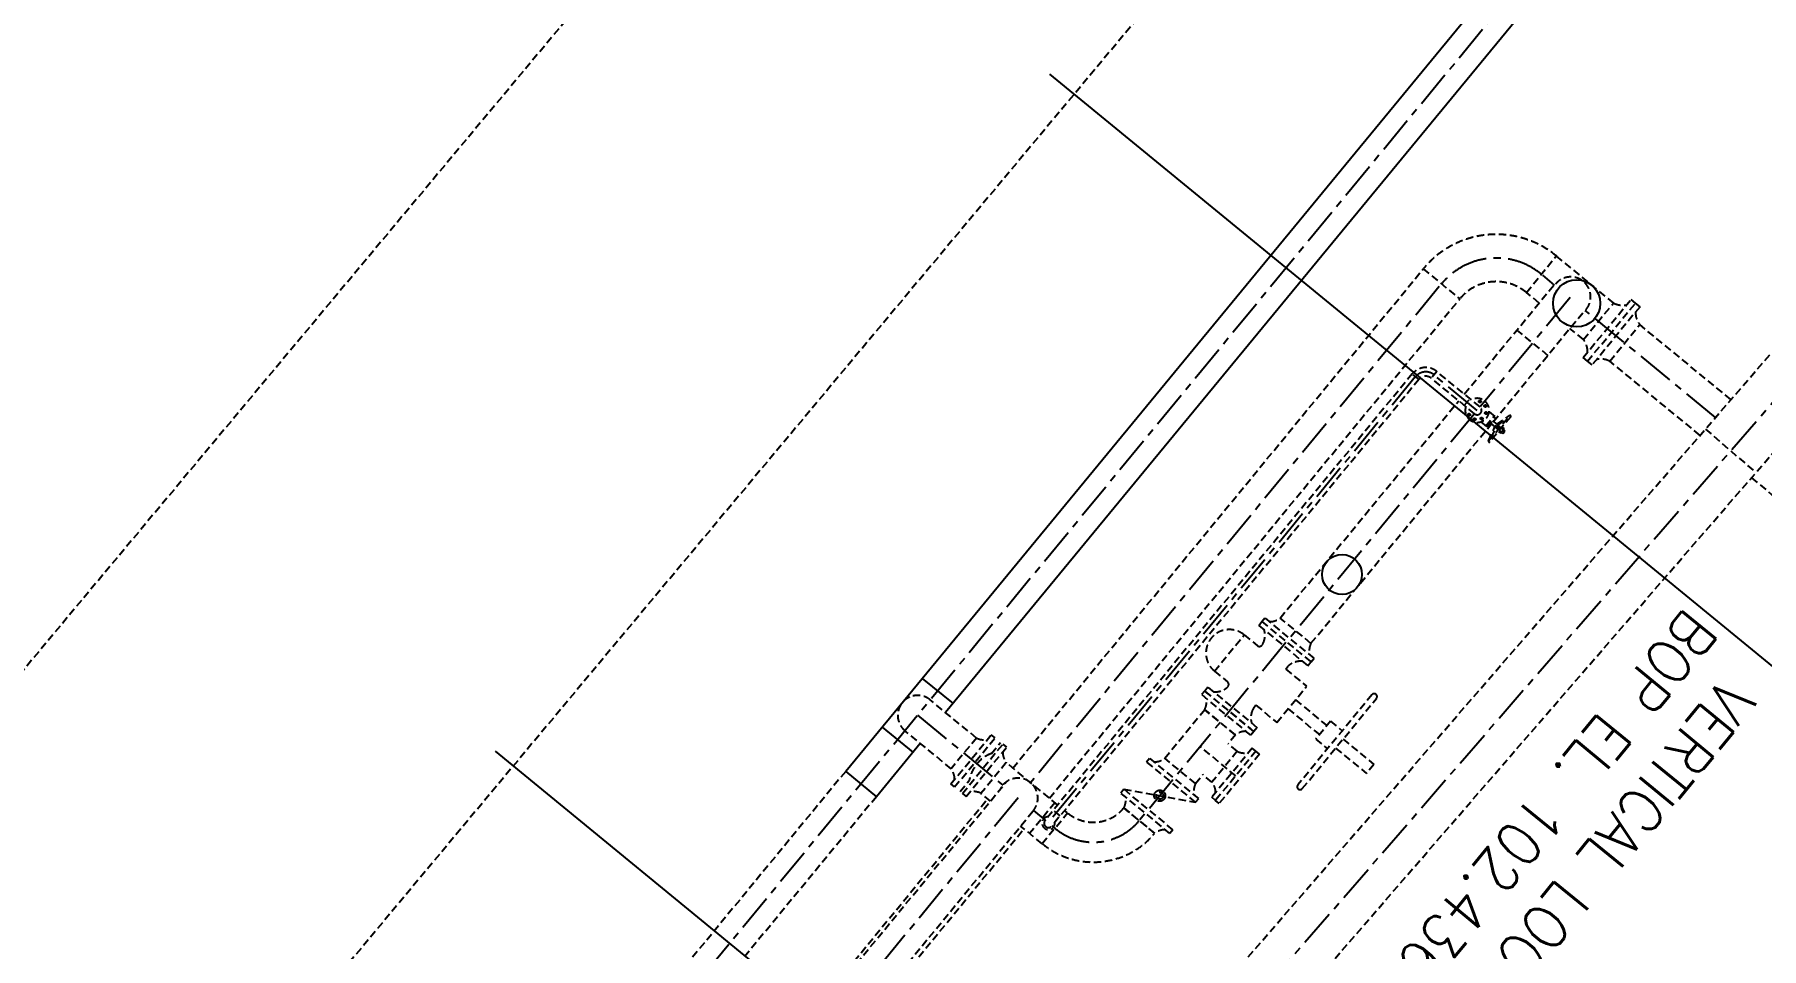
# Model space of a CAD drawing. Extents: x 522909432 to 523121010, y 1558478545 to 1558746119.
# Drawn here: x 523020279 to 523032121, y 1558578834 to 1558585098 of the extents above; entities that cross this region are included whole.
import ezdxf

# ---------------------------------------------------------------- set-up
doc = ezdxf.new("R2010")
doc.units = 0
doc.header["$LTSCALE"] = 8
doc.linetypes.add('CENTER', pattern=[50.800000000000004, 31.75, -6.35, 6.35, -6.35])
doc.linetypes.add('HIDDEN', pattern=[9.524999999999999, 6.35, -3.175])
for name, color, linetype in [('CENTERLINE', 1, 'CENTER'), ('EXISTING', 1, 'HIDDEN'), ('EXISTINGSUPPORTS', 1, 'CONTINUOUS'), ('NEWLINE', 3, 'CONTINUOUS'), ('REMOVE', 7, 'CONTINUOUS'), ('REMOVE-CTR', 7, 'CENTER'), ('REMOVE-PIPE', 7, 'HIDDEN')]:
    doc.layers.add(name, color=color, linetype=linetype)
doc.styles.get("Standard").update_dxf_attribs({"font": 'simplex.shx', "width": 0.9, "height": 300})

msp = doc.modelspace()

# ---------------------------------------------------------------- linework, layer by layer
at = {"layer": 'CENTERLINE'}
for p, q in [((523038737.898932, 1558595482.345579), (523022624.2215927, 1558575929.942518)), ((523030702.442434, 1558583380.401819), (523030620.5621586, 1558583447.741885)), ((523029911.1627181, 1558583370.192033), (523027108.9982319, 1558579970.030654)), ((523030808.585673, 1558583294.968161), (523030190.7688202, 1558582545.305887)), ((523031805.4958476, 1558582473.227423), (523030912.9137466, 1558583207.305772)), ((523029749.3212135, 1558582753.110317), (523027228.6631145, 1558579694.530295)), ((523030171.6893612, 1558582522.15477), (523029875.8715972, 1558582765.441539)), ((523030152.6099023, 1558582499.003652), (523027854.5349451, 1558579710.507205)), ((523026334.2153382, 1558580431.668776), (523026917.4691052, 1558579952.251488)), ((523027022.9156346, 1558579865.57757), (523023955.3208051, 1558576143.341594)), ((523027128.3598872, 1558579778.905524), (523027209.1888554, 1558579712.466511)), ((523027255.4825463, 1558579674.414471), (523027278.4708913, 1558579655.518734))]:
    msp.add_line(p, q, dxfattribs=at)
for centre, radius, start, end in [((523030302.0955316, 1558583080.420552), 486, 50.24293527789766, 140.5653999990183), ((523029818.7745662, 1558582695.87194), 90, 50.50714686741665, 140.5654), ((523027538.9016771, 1558579972.182286), 410, 230.5071468674187, 320.2560459937532)]:
    msp.add_arc(centre, radius, start, end, dxfattribs=at)
at = {"layer": 'EXISTING'}
for p, q in [((523036378.0356, 1558600108.289339), (523002381.3939194, 1558559405.837078)), ((523039858.4921591, 1558599595.450059), (523003578.417773, 1558556159.159804)), ((523030509.304482, 1558583329.499758), (523030713.7032128, 1558583580.903436)), ((523031107.707498, 1558583256.852713), (523030713.6967385, 1558583580.895473)), ((523026987.4383327, 1558580070.211438), (523029801.612648, 1558583492.028234)), ((523029801.612648, 1558583492.028234), (523030051.8540899, 1558583286.224393)), ((523030083.0224606, 1558582633.918786), (523030700.0764771, 1558583384.208413)), ((523027237.4705319, 1558579864.153175), (523030051.8540899, 1558583286.224393)), ((523030596.2616679, 1558583257.97769), (523030509.3012449, 1558583329.495777)), ((523030898.2909886, 1558582883.902098), (523031227.1721573, 1558583282.968268)), ((523031257.323157, 1558583258.0685), (523031227.1721573, 1558583282.968268)), ((523030282.1526444, 1558582445.835137), (523030911.1353612, 1558583210.629135)), ((523030899.914262, 1558583007.587293), (523031106.1755383, 1558583257.865829)), ((523030928.4419882, 1558582859.00233), (523031257.323157, 1558583258.0685)), ((523031288.0895308, 1558583232.660533), (523030959.6608822, 1558582833.316875)), ((523031288.1410685, 1558583232.723199), (523031257.323157, 1558583258.0685)), ((523030657.8780797, 1558582896.814701), (523030447.0264944, 1558583070.223492)), ((523030899.9864426, 1558583008.188029), (523030807.3205521, 1558583084.398412)), ((523031080.5513335, 1558582859.027555), (523031286.3032627, 1558583109.724989)), ((523031911.6272503, 1558582595.69215), (523031286.4241912, 1558583109.872334)), ((523029895.0924119, 1558582788.476423), (523029856.9334743, 1558582742.174164)), ((523030190.7452723, 1558582545.325274), (523029895.0924119, 1558582788.476423)), ((523030928.4419882, 1558582859.00233), (523030898.2909886, 1558582883.902098)), ((523030959.6608822, 1558582833.316875), (523030928.8429707, 1558582858.662176)), ((523031699.3644447, 1558582350.762697), (523031080.8747737, 1558582859.421649)), ((523029725.7257459, 1558582772.437403), (523027208.2160823, 1558579711.34172)), ((523029772.0280051, 1558582734.278466), (523027254.5570901, 1558579673.229897)), ((523029772.4847622, 1558582733.90204), (523029726.1825031, 1558582772.060977)), ((523030152.63345, 1558582498.984266), (523029856.9334743, 1558582742.174164)), ((523028820.2225172, 1558581098.452404), (523030044.9106382, 1558582587.577779)), ((523030083.1219384, 1558582556.151999), (523030121.2337607, 1558582602.493007)), ((523030196.6451465, 1558582443.519798), (523030240.6151606, 1558582407.357931)), ((523030230.8459296, 1558582415.392352), (523030287.8636164, 1558582484.721419)), ((523030240.6151606, 1558582407.357931), (523030297.6328474, 1558582476.686997)), ((523030249.8470795, 1558582312.599195), (523030392.3912965, 1558582485.921861)), ((523030253.6628333, 1558582512.848864), (523030297.6328474, 1558582476.686997)), ((523030401.0574298, 1558582478.79465), (523030258.5132128, 1558582305.471984)), ((523030261.9967931, 1558582433.356331), (523030291.3939745, 1558582409.179468)), ((523030276.2512148, 1558582450.688597), (523030305.6483963, 1558582426.511735)), ((523030305.6483963, 1558582426.511735), (523030392.3912965, 1558582485.921861)), ((523030312.4153096, 1558582420.946483), (523030373.1832728, 1558582462.5664)), ((523029031.634361, 1558580925.302297), (523030267.8982227, 1558582428.50287)), ((523030249.8470795, 1558582312.599195), (523030291.3939745, 1558582409.179468)), ((523030269.0551032, 1558582335.954655), (523030298.1608879, 1558582403.614216)), ((523030291.3939745, 1558582409.179468), (523030313.9919772, 1558582390.594394)), ((523030295.8484813, 1558582414.595802), (523030301.1938894, 1558582421.095402)), ((523030295.8484813, 1558582414.595802), (523030318.446484, 1558582396.010728)), ((523030301.1938894, 1558582421.095402), (523030323.7918921, 1558582402.510328)), ((523030305.6483963, 1558582426.511735), (523030328.2463989, 1558582407.926661)), ((523030317.3127023, 1558582376.967584), (523030330.8197259, 1558582365.859123)), ((523030323.5490118, 1558582384.55045), (523030337.0560354, 1558582373.441989)), ((523030330.8197259, 1558582365.859123), (523030355.7649639, 1558582396.190589)), ((523030336.0216308, 1558582399.716184), (523030349.5286544, 1558582388.607723)), ((523030336.165134, 1558582372.358722), (523030347.5294392, 1558582363.012478)), ((523030342.2579403, 1558582407.29905), (523030355.7649639, 1558582396.190589)), ((523030347.5294392, 1558582363.012478), (523030361.7838609, 1558582380.344745)), ((523030350.4195557, 1558582389.690989), (523030361.7838609, 1558582380.344745)), ((523032051.9261712, 1558582059.475751), (523037393.1451745, 1558577666.74457)), ((523028673.8736115, 1558581048.067037), (523028695.229374, 1558581074.033981)), ((523028673.9264131, 1558581048.023612), (523029010.4104212, 1558580771.292066)), ((523028695.229374, 1558581074.033981), (523028716.106243, 1558581099.524104)), ((523029052.919232, 1558580823.095577), (523028716.1580321, 1558581099.4816)), ((523029031.4583176, 1558580925.087353), (523028820.2225172, 1558581098.452404)), ((523028369.9218413, 1558580734.893632), (523028573.8694225, 1558580982.878006)), ((523028573.8694225, 1558580982.878006), (523028663.0435549, 1558580909.539319)), ((523029010.4104212, 1558580771.292066), (523029031.7661837, 1558580797.25901)), ((523029032.042363, 1558580797.605454), (523029052.919232, 1558580823.095577)), ((523028369.9218413, 1558580734.893632), (523028459.0959737, 1558580661.554944)), ((523028858.5829381, 1558580748.723605), (523028876.3048955, 1558580770.272125)), ((523028858.5829381, 1558580748.723605), (523029001.8627321, 1558580630.88728)), ((523026737.4254835, 1558580276.253755), (523026421.0268763, 1558580537.006361)), ((523028302.9423449, 1558580599.015672), (523028281.9619846, 1558580573.610663)), ((523028618.2121828, 1558580296.497827), (523028283.0321144, 1558580572.728741)), ((523028325.2648325, 1558580624.185912), (523028303.90907, 1558580598.218968)), ((523028639.1925433, 1558580321.902836), (523028303.90907, 1558580598.218968)), ((523028640.1592684, 1558580321.106132), (523028304.8757951, 1558580597.422264)), ((523028326.1795628, 1558580623.433619), (523028661.8016422, 1558580347.410941)), ((523028797.9151509, 1558580382.902905), (523029001.8627321, 1558580630.88728)), ((523028925.2968231, 1558580537.789098), (523029140.3108267, 1558580360.957046)), ((523029449.5416576, 1558580572.748934), (523028941.3840281, 1558579954.868829)), ((523028972.2780334, 1558579929.460948), (523029480.4356626, 1558580547.341053)), ((523028028.9361123, 1558580137.457216), (523028303.0020026, 1558580471.391462)), ((523028512.9200426, 1558580297.517733), (523028301.6842422, 1558580470.882784)), ((523028513.9959537, 1558580297.865585), (523028303.1131133, 1558580471.659809)), ((523028654.6353568, 1558580500.73923), (523028636.9133995, 1558580479.19071)), ((523028654.6353569, 1558580500.73923), (523028797.9151509, 1558580382.902905)), ((523028874.48106, 1558580476.001088), (523029089.4950635, 1558580299.169035)), ((523026563.8025866, 1558580065.578803), (523026247.4039794, 1558580326.331409)), ((523028639.1925433, 1558580321.902836), (523028618.2121828, 1558580296.497827)), ((523028661.8016422, 1558580347.410941), (523028640.4458797, 1558580321.443997)), ((523029165.7187084, 1558580391.851051), (523029064.0871824, 1558580268.27503)), ((523029165.7187084, 1558580391.851051), (523029246.2786058, 1558580325.596892)), ((523026562.4741459, 1558579961.410282), (523026838.7050597, 1558580296.590351)), ((523026737.4254835, 1558580276.253755), (523026563.8025866, 1558580065.578803)), ((523026587.8791549, 1558579940.429922), (523026864.1952874, 1558580275.713395)), ((523026641.4160714, 1558579896.400033), (523026917.0498616, 1558580232.244678)), ((523026666.9061936, 1558579875.523163), (523026942.4549755, 1558580211.264231)), ((523026864.9919915, 1558580276.68012), (523026839.5869825, 1558580297.660481)), ((523026840.2322114, 1558580170.146707), (523026901.6151803, 1558580244.938486)), ((523026917.8445983, 1558580233.213022), (523026943.3347207, 1558580212.336152)), ((523028515.4020056, 1558580017.043311), (523028272.2123708, 1558580217.047596)), ((523028628.2959172, 1558580206.533531), (523028352.7471355, 1558579870.792463)), ((523028526.1570677, 1558580185.116969), (523028352.7920162, 1558579973.881169)), ((523028653.7860396, 1558580185.656662), (523028378.1522495, 1558579849.812016)), ((523028513.9959537, 1558580297.865585), (523028463.4977891, 1558580236.46375)), ((523028525.2490348, 1558580185.678223), (523028463.4977891, 1558580236.46375)), ((523028653.7860396, 1558580185.656662), (523028628.2959172, 1558580206.533531)), ((523028679.2549099, 1558580164.753898), (523028653.7647876, 1558580185.630767)), ((523029064.0871824, 1558580268.27503), (523029144.6470798, 1558580202.020871)), ((523029200.9489666, 1558580207.506995), (523029412.7551023, 1558580033.313162)), ((523029251.7647294, 1558580269.295006), (523029463.570865, 1558580095.101172)), ((523026942.3101853, 1558580107.402759), (523026768.6872883, 1558579896.727807)), ((523027294.9398972, 1558579816.791125), (523026942.3101853, 1558580107.402759)), ((523027903.9429691, 1558580113.038793), (523027924.8198382, 1558580138.528915)), ((523028240.755958, 1558579836.610266), (523027904.9113121, 1558580112.244056)), ((523028261.6328272, 1558579862.100388), (523027925.8917593, 1558580137.64917)), ((523028240.1719127, 1558579964.092164), (523028028.9361123, 1558580137.457216)), ((523028679.2549099, 1558580164.753898), (523028403.6211196, 1558579828.909252)), ((523029463.570865, 1558580095.101172), (523029412.7551023, 1558580033.313162)), ((523025840.9287539, 1558580047.740923), (523022518.8840077, 1558576016.754056)), ((523026587.8791549, 1558579940.429922), (523026562.4741459, 1558579961.410282)), ((523026625.9813902, 1558579909.09384), (523026687.9731473, 1558579984.627394)), ((523028240.0615497, 1558579963.823202), (523028290.5597143, 1558580025.225037)), ((523028352.7453102, 1558579974.082292), (523028290.0889975, 1558580025.612165)), ((523026051.6039239, 1558579874.117847), (523022729.5591776, 1558575843.13098)), ((523025414.2725394, 1558578157.364354), (523026814.0296309, 1558579859.359962)), ((523026641.4160714, 1558579896.400033), (523026666.9061936, 1558579875.523163)), ((523026833.5131082, 1558579843.303104), (523026768.6872883, 1558579896.727807)), ((523027275.6862785, 1558579832.65855), (523027102.0633814, 1558579621.983598)), ((523027749.0276033, 1558579924.673773), (523027728.0472428, 1558579899.268764)), ((523028064.2974411, 1558579622.155928), (523027729.1173728, 1558579898.386841)), ((523027749.0276033, 1558579924.673773), (523028240.755958, 1558579836.610266)), ((523028085.2778015, 1558579647.560937), (523027749.9943283, 1558579923.877069)), ((523028240.755958, 1558579836.610266), (523028261.6328272, 1558579862.100388)), ((523028377.3575127, 1558579848.843673), (523028351.8673903, 1558579869.720542)), ((523028402.8263828, 1558579827.940909), (523028377.3362607, 1558579848.817778)), ((523027188.7499229, 1558579552.578979), (523027362.1587145, 1558579763.430565)), ((523027311.7442275, 1558579742.765003), (523027265.3644711, 1558579780.82971)), ((523027361.1605638, 1558579762.216891), (523027341.2421564, 1558579778.632187)), ((523027960.081212, 1558579623.523686), (523027749.1983717, 1558579797.317909)), ((523027749.1983717, 1558579797.317909), (523027959.1106114, 1558579622.773211)), ((523025664.7232239, 1558577951.814936), (523027064.0618301, 1558579653.301699)), ((523027187.751862, 1558579551.365415), (523027040.511943, 1558579672.709795)), ((523028085.2778015, 1558579647.560937), (523028064.2974411, 1558579622.155928))]:
    msp.add_line(p, q, dxfattribs=at)
msp.add_lwpolyline([(523028695.229374, 1558581074.033981), (523029031.7661837, 1558580797.25901)], dxfattribs=at)
for centre, radius in [((523030190.1856375, 1558582582.901273), 8), ((523030227.7224686, 1558582552.030192), 8), ((523030115.6562536, 1558582492.279347), 8), ((523030153.1930847, 1558582461.408266), 8), ((523030201.5647835, 1558582466.121662), 8), ((523030232.4358652, 1558582503.658493), 8), ((523027994.766164, 1558579880.664516), 37.95384038706106), ((523027994.8917803, 1558579880.64202), 23.91198996240564)]:
    msp.add_circle(centre, radius, dxfattribs=at)
for centre, radius, start, end in [((523030302.0955316, 1558583080.420552), 648, 50.24293527789766, 140.5653999990183), ((523030302.0955316, 1558583080.420552), 324, 50.24293527789766, 140.5653999990183), ((523030812.8830728, 1558583300.182649), 136.5, 320.5654, 140.5654), ((523031168.7269878, 1558583380.209682), 137.4070678026053, 242.9204394228011, 281.6138163116631), ((523031394.2701868, 1558583194.718198), 137.4070678026053, 179.5169837418341, 218.2103606306961), ((523030791.3483312, 1558582923.243836), 137.4070678026053, 359.2839711580124, 37.97734804687432), ((523029818.7745662, 1558582695.87194), 120, 50.50714686741665, 140.5654), ((523031018.7530511, 1558582736.221397), 137.4070678026053, 63.15345200662288, 101.8468288954848), ((523029818.7745662, 1558582695.87194), 60, 50.50714686741665, 140.5654), ((523030171.689361, 1558582522.154769), 82.5, 161.8890862634997, 119.241713736504), ((523030171.689361, 1558582522.154769), 30, 230.5654, 50.5654), ((523030396.724363, 1558582482.358255), 5.61023620527559, 320.5653999999766, 140.565399999988), ((523030254.1801459, 1558582309.035589), 5.61023620527559, 140.5653999999883, 320.5653999999764), ((523028471.8956317, 1558580858.885819), 160.5388318543836, 50.5653999999949, 230.5653999999949), ((523028589.2034829, 1558580981.174362), 127.3317387278836, 329.3634169019041, 16.47215784918788), ((523028748.6078687, 1558581189.424534), 115.7781774189169, 269.516983684499, 308.210360573361), ((523028677.844126, 1558580927.535661), 23.30075599221306, 230.5654, 320.5654), ((523029134.9338763, 1558580873.016577), 115.7781774189169, 153.1534519492878, 191.8468288381497), ((523028961.1215831, 1558580675.301071), 127.3317387278836, 84.65864215081214, 131.7673830980959), ((523028444.2954023, 1558580643.558602), 23.30075599221306, 320.5654, 50.5654), ((523026334.215338, 1558580431.668776), 136.4999999999997, 50.50714686741881, 230.5071468674188), ((523028200.0270886, 1558580524.365197), 115.7781774189169, 332.9204394228012, 11.61381631166313), ((523028374.5536703, 1558580720.176907), 127.3317387278836, 264.6586421508121, 311.7673830980959), ((523029464.9886603, 1558580560.044993), 20, 320.5654001503864, 140.5654001503744), ((523028746.4717705, 1558580414.303616), 127.3317387278836, 149.3634169019041, 196.4721578491878), ((523028585.0631257, 1558580206.388736), 115.7781774189169, 89.2839711580124, 127.9773480468743), ((523026790.3415157, 1558580379.595376), 115.7781774189169, 242.9204394228011, 281.6138163116631), ((523028578.3749164, 1558580288.548175), 115.7781774189169, 243.1534519531257, 281.8468288419876), ((523026472.365055, 1558579994.559339), 115.7781774189169, 359.2839711580124, 37.83646116549498), ((523026926.8732212, 1558579943.798315), 242.3638980628185, 110.9457079618564, 170.3015983033054), ((523027033.2351513, 1558580179.834527), 115.7781774189169, 179.5169836883369, 218.2103605771988), ((523027957.3214639, 1558580228.429346), 115.7781774189169, 269.5169836883369, 308.2103605771989), ((523028343.6474715, 1558579912.021389), 115.7781774189169, 153.1534519531257, 191.8468288419876), ((523028261.9669595, 1558579902.222167), 115.7781774189169, 359.5169836883369, 38.21036057719886), ((523028956.8310308, 1558579942.164889), 20, 140.5654001503747, 320.5654001503862), ((523026716.8271942, 1558579793.508519), 115.7781774189169, 63.29433883450499, 101.8468288419876), ((523027646.1123471, 1558579850.023297), 115.7781774189169, 332.9204394228012, 11.61381631166313), ((523027231.386586, 1558579692.285809), 43.93075779593346, 93.63551553524184, 7.49528446474474), ((523027231.386586, 1558579692.285809), 30, 140.5654, 320.5654), ((523027538.9016771, 1558579972.182286), 273.5, 230.5071468674187, 320.2560459937532), ((523027538.9016771, 1558579972.182286), 546.5, 230.5071468674187, 320.2560459937532), ((523028031.1483842, 1558579532.046837), 115.7781774189169, 89.28397115801242, 127.9773480468744)]:
    msp.add_arc(centre, radius, start, end, dxfattribs=at)
at = {"layer": 'EXISTINGSUPPORTS'}
for centre, radius in [((523030853.7146856, 1558583255.992328), 162), ((523029244.4876442, 1558581397.083246), 136.566)]:
    msp.add_circle(centre, radius, dxfattribs=at)
at = {"layer": 'NEWLINE'}
for p, q in [((523038490.6591629, 1558595396.991473), (523025840.9287539, 1558580047.740923)), ((523038614.4195914, 1558595117.905584), (523026526.3644614, 1558580450.194823)), ((523026366.1383608, 1558580685.03307), (523026577.0367519, 1558580511.680852)), ((523026091.3939242, 1558580351.656701), (523026302.2923154, 1558580178.304482)), ((523026352.7415645, 1558580239.519871), (523026051.6039239, 1558579874.117847)), ((523025840.9287538, 1558580047.740923), (523026051.6039238, 1558579874.117847))]:
    msp.add_line(p, q, dxfattribs=at)
at = {"layer": 'REMOVE'}
for p, q in [((523027239.625932, 1558584826.708686), (523053780.8212026, 1558563078.777011)), ((523023437.6591665, 1558580185.044253), (523049978.8544371, 1558558437.112578))]:
    msp.add_line(p, q, dxfattribs=at)
at = {"layer": 'REMOVE-CTR'}
msp.add_line((523026328.862002, 1558575804.701605), (523032358.862002, 1558582762.701605), dxfattribs=at)
at = {"layer": 'REMOVE-PIPE'}
for p, q in [((523026156.1082009, 1558575954.414945), (523032186.1082009, 1558582912.414945)), ((523026501.6158031, 1558575654.988265), (523032531.6158031, 1558582612.988265)), ((523031737.0991639, 1558582394.304682), (523032082.6067661, 1558582094.878002)), ((523024267.6490999, 1558576729.86999), (523026944.6766421, 1558579978.189531)), ((523024478.3419792, 1558576557.310741), (523027128.5562254, 1558579779.764782))]:
    msp.add_line(p, q, dxfattribs=at)
msp.add_arc((523027022.1866934, 1558579864.693069), 136.5000000000034, 316.1819397467198, 155.265811836104, dxfattribs=at)

# ---------------------------------------------------------------- texts
at = {"layer": 'REMOVE', "insert": (523030914.540409, 1558579711.830445), "char_height": 299.9999999999998, "attachment_point": 5, "rotation": 230.56540000016724}
msp.add_mtext('VERTICAL LOOP\\PBOP EL. 102.436', dxfattribs=at)

doc.saveas('drawing.dxf')
